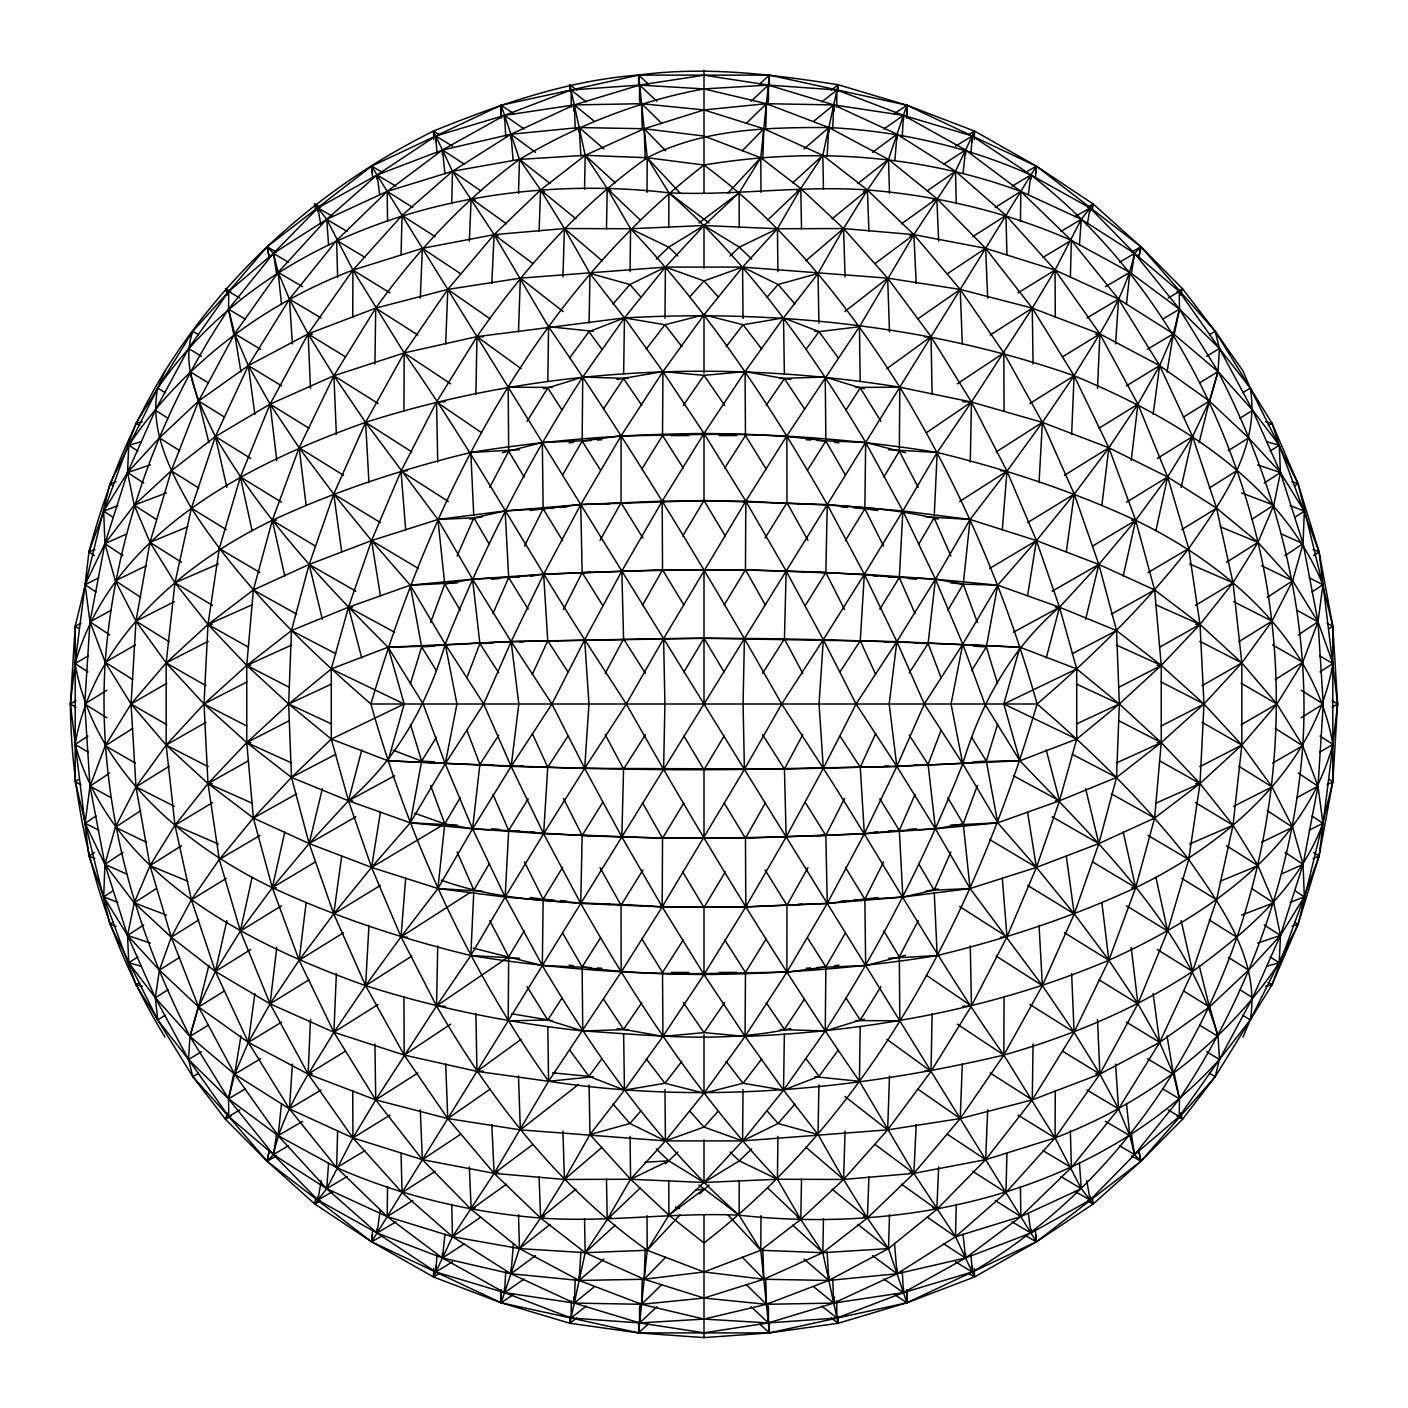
<?xml version="1.0" encoding="UTF-8"?>
<svg xmlns="http://www.w3.org/2000/svg" width="1408" height="1408" viewBox="0 0 1408 1408"><rect width="100%" height="100%" fill="white"/><g stroke="black" fill="none" stroke-linecap="round" stroke-linejoin="round"><path stroke-width="1.5" d="M600.019 540.443L621.051 502.691L621.122 435.811L662.922 371.606L704 314.811L742.579 267.098L777.427 228.747L800.782 188.549L822.818 155.32L838.094 84.744C772.165 74.307 705.232 65.965 638.616 75.082C567.178 80.379 499.4 104.403 433.488 131.05C323.946 185.416 230.314 267.274 165.035 370.902C130.786 427.134 105.776 488.365 88.915 551.936C83.195 602.677 75.944 653.242 70.4 704C71.491 820.987 103.805 937.27 165.035 1037.098M831.248 90.042L838.094 84.744L906.875 105.213L974.512 131.05L1036.394 166.162L1093.189 204.019L1140.902 246.752L1182.474 288.658L1215.174 331.285L1271.97 423.174L1298.07 483.701L1319.085 551.936L1332.813 626.278L1337.6 704L1332.813 781.722L1319.085 856.064L1298.07 924.299L1271.97 984.826L1215.174 1076.715L1182.474 1119.342L1140.902 1161.248L1093.189 1203.981L1036.394 1241.838L974.512 1276.95L906.875 1302.787L838.094 1323.256L769.384 1332.918L704 1337.6L638.616 1332.918L569.906 1323.256L585.182 1252.68L607.218 1219.451L630.573 1179.253L665.421 1140.902L704 1093.189L745.078 1036.394L786.878 972.189L786.949 905.309L807.981 867.557M165.035 370.902L157.731 388.08L109.93 483.701L75.187 626.278L75.187 781.722L109.93 924.299L157.731 1019.92L188.549 1059.52L228.747 1116.544L267.098 1161.248L314.811 1203.981L371.606 1241.838L433.488 1276.95L501.125 1302.787L569.906 1323.256L576.752 1317.958M569.888 91.203L569.906 84.744L576.752 90.042M831.248 1317.958L838.094 1323.256L838.112 1316.797M352.722 317.434L352.933 270.072L326.709 219.296L314.811 204.019L315.674 210.531M403.938 411.118L404.166 352.933L352.933 270.072L402.037 215.406L452.478 171.266L510.946 134.235L574.27 104.914L639.654 85.078L704 75.187L769.384 75.082L906.875 105.213L1036.394 166.162L1140.902 246.752L1215.174 331.285L1242.965 370.902L1250.269 388.08L1298.07 483.701L1332.813 626.278L1332.813 781.722L1298.07 924.299L1250.269 1019.92L1242.965 1037.098M435.794 142.419L435.811 135.978L504.557 115.368L571.032 89.989L638.616 75.082L704 75.187L768.346 85.078L836.968 89.989L903.443 115.368L972.189 135.978L1030.955 174.979L1090.109 207.979L1134.566 253.37L1179.253 291.456L1219.451 348.48L1250.269 388.08C1260.442 448.096 1221.106 501.987 1188.704 548.557C1144.141 605.827 1092.027 656.726 1037.098 704C977.293 907.949 875.178 1110.701 704 1242.965L668.906 1215.174L630.573 1179.253L589.952 1134.566L589.09 1084.97M1209.56 334.717L1215.174 331.285L1219.451 348.48L1252.68 410.274L1280.453 472.56L1303.086 543.646L1318.011 621.826L1323.256 704L1318.011 786.174L1303.086 864.354L1280.453 935.44L1252.68 997.726L1219.451 1059.52L1215.174 1076.715L1140.902 1161.248L1036.394 1241.838L906.875 1302.787L769.384 1332.918L638.616 1332.918L638.669 1321.936M439.067 1273.589L433.488 1276.95L452.478 1236.734L494.102 1173.357L548.557 1081.291L621.122 972.189L662.2 906.875L662.534 838.2L642.523 802.701M668.782 227.603L668.906 192.826L647.205 157.731L638.616 75.082L648.173 83.864M739.218 1180.397L739.094 1215.174L760.795 1250.269L769.384 1332.918L759.827 1324.136M765.477 605.299L745.466 569.8L745.8 501.125L786.878 435.811L859.443 326.709L913.898 234.643L955.522 171.266L974.512 131.05L968.933 134.411M769.331 86.064L769.384 75.082L759.827 83.864M80.89 623.251L75.187 626.278L70.4 704L88.915 856.064L136.03 984.826L192.826 1076.715L225.526 1119.342L267.098 1161.248L371.606 1241.838L501.125 1302.787L571.032 1318.011L639.654 1322.922L704 1332.813L768.346 1322.922L836.968 1318.011L903.443 1292.632L972.189 1272.022L972.206 1265.581M1004.062 996.882L1003.834 1055.067L1055.067 1137.928L1081.291 1188.704L1093.189 1203.981L1092.326 1197.469M1055.278 1090.566L1055.067 1137.928L1005.963 1192.594L955.522 1236.734L897.054 1273.765L833.73 1303.086L768.346 1322.922L704 1319.085L639.654 1322.922L574.27 1303.086L510.946 1273.765L452.478 1236.734L402.037 1192.594L352.933 1137.928L308.106 1074.075L270.072 1003.834L240.381 931.04L219.296 859.443L207.979 783.534L204.019 704L207.979 624.466L219.296 548.557L240.381 476.96L270.072 404.166L308.106 333.925L352.933 270.072L422.382 248.336L494.102 234.643L564.432 228.536L630.573 228.747L704 225.526L777.427 228.747L843.568 228.536L913.898 234.643L985.618 248.336L1055.067 270.072L1118.568 299.13L1173.357 333.749L1218.043 371.571L1252.68 410.274L1279.256 445.245L1319.085 551.936L1337.6 704L1332.918 744.41L1319.085 856.064L1271.97 984.826L1265.598 986.286M647.011 192.368L647.205 157.731C703.366 128.832 767.043 127.283 828.819 127.547C898.533 130.944 967.155 146.573 1030.955 174.979C1147.802 265.742 1223.746 399.714 1257.995 542.344C1321.883 811.747 1216.917 1128.283 972.189 1272.022L955.469 1261.779M641.784 469.146L662.534 435.582L662.922 371.606L624.466 317.891L589.952 273.434L564.432 228.536L540.602 189.957L519.482 159.403L501.125 105.213L571.032 89.989L639.654 85.078L704 88.915L768.346 85.078L833.73 104.914L897.054 134.235L955.522 171.266L1005.963 215.406L1055.067 270.072L1099.894 333.925L1137.928 404.166L1167.619 476.96L1188.704 548.557L1200.021 624.466L1203.981 704L1200.021 783.534L1188.704 859.443L1167.619 931.04L1137.928 1003.834L1099.894 1074.075L1055.067 1137.928L985.618 1159.664L913.898 1173.357L843.568 1179.464L777.427 1179.253L704 1182.474L630.573 1179.253L564.432 1179.464L494.102 1173.357L422.382 1159.664L352.933 1137.928L289.432 1108.87L234.643 1074.251L189.957 1036.429L155.32 997.726L128.744 962.755L127.547 935.44L134.235 902.862L150.005 865.656L174.979 825.246L207.979 783.534L246.752 742.579L288.658 704L331.285 668.906L388.08 647.205L511.139 641.59L704 638.264L896.861 641.59L1019.92 647.205L1076.715 668.906L1119.342 704L1161.248 742.579L1200.021 783.534L1233.021 825.246L1257.995 865.656L1273.765 902.862L1280.453 935.44L1279.256 962.755C1225.136 1043.152 1145.373 1103.538 1055.067 1137.928L1017.949 1115.101M894.238 1294.286L906.875 1302.787L888.518 1248.597L867.398 1218.043L843.568 1179.464L818.048 1134.566L783.534 1090.109L745.078 1036.394L745.466 972.418L766.216 938.854M513.762 113.714L501.125 105.213L371.606 166.162L267.098 246.752L228.747 291.456L188.549 348.48L155.32 410.274L127.547 472.56L104.914 543.646L89.989 621.826L84.744 704L89.989 786.174L104.914 864.354L127.547 935.44L155.32 997.726L188.549 1059.52L192.826 1076.715L228.747 1116.544L273.434 1154.63L317.891 1200.021L377.045 1233.021L442.446 1257.995L510.946 1273.765L579.181 1280.453L644.195 1279.256L704 1271.97L760.795 1250.269L760.989 1215.632M918.21 487.344L899.325 451.158L899.8 387.2C846.877 303.512 784.115 224.277 704 165.035L647.205 157.731L585.182 155.32L519.482 159.403L452.478 171.266L387.2 191.4L326.709 219.296L273.434 253.37L228.747 291.456L192.826 331.285L136.03 423.174L88.915 551.936L94.389 555.526M501.019 115.878L501.125 105.213L501.406 118.254M664.981 318.331L665.421 267.098L704 225.526L739.094 192.826L760.795 157.731L769.384 75.082M452.531 146.221L435.811 135.978L377.045 174.979L326.709 219.296L278.133 272.325L234.643 333.749L198.581 401.016L171.266 470.818L150.005 542.344L135.978 621.122L131.05 704L135.978 786.878L150.005 865.656L171.266 937.182L198.581 1006.984L234.643 1074.251L278.133 1135.675L326.709 1188.704L377.045 1233.021L435.811 1272.022L504.557 1292.632L571.032 1318.011L638.616 1332.918L647.205 1250.269L668.906 1215.174L704 1182.474L742.579 1140.902L743.019 1089.669M906.981 1292.122L906.875 1302.787L906.594 1289.746M718.467 297.158L704 280.931L665.421 267.098L520.344 278.133L447.779 289.432L375.725 308.106L308.106 333.925L248.336 365.605L198.581 401.016L159.403 437.906L127.547 472.56L103.699 511.139L104.914 543.646L115.368 580.747L135.978 621.122L166.162 662.922L204.019 704L246.752 742.579L291.456 777.427L348.48 800.782L410.274 822.818L472.56 828.819L543.646 833.73L662.534 838.2L745.466 838.2L864.354 833.73L935.44 828.819L997.726 822.818L1059.52 800.782L1116.544 777.427L1161.248 742.579L1203.981 704L1241.838 662.922L1272.022 621.122L1292.632 580.747L1303.086 543.646L1304.301 511.139L1280.453 472.56L1248.597 437.906L1209.419 401.016L1159.664 365.605L1099.894 333.925L1032.275 308.106L960.221 289.432L887.656 278.133L742.579 267.098L665.421 267.098L624.466 317.891L582.754 377.045L582.138 441.091L562.637 474.936M689.533 1110.842L704 1127.069L742.579 1140.902L887.656 1129.867L960.221 1118.568L1032.275 1099.894L1099.894 1074.075L1159.664 1042.395L1209.419 1006.984L1248.597 970.094L1280.453 935.44L1304.301 896.861L1303.086 864.354L1292.632 827.253L1272.022 786.878L1241.838 745.078L1203.981 704L1161.248 665.421L1116.544 630.573L1059.52 607.218L997.726 585.182L935.44 579.181L864.354 574.27L745.466 569.8L662.534 569.8L543.646 574.27L472.56 579.181L410.274 585.182L348.48 607.218L291.456 630.573L246.752 665.421L204.019 704L166.162 745.078L135.978 786.878L115.368 827.253L104.914 864.354L103.699 896.861L127.547 935.44L159.403 970.094L198.581 1006.984L248.336 1042.395L308.106 1074.075L375.725 1099.894L447.779 1118.568L520.344 1129.867L665.421 1140.902L742.579 1140.902L783.534 1090.109L825.246 1030.955L825.862 966.909L845.363 933.064M227.322 294.994L225.526 288.658L228.747 291.456L228.536 309.162L233.851 334.893M387.552 1186.539L387.2 1216.6L442.446 1257.995L504.557 1292.632L574.27 1303.086L641.59 1304.301L704 1298.07L766.41 1304.301L833.73 1303.086L903.443 1292.632L965.554 1257.995L1020.8 1216.6L1071.365 1167.619L1118.568 1108.87L1159.664 1042.395L1192.594 971.45L1216.6 899.8L1233.021 825.246L1241.838 745.078L1241.838 662.922L1233.021 582.754L1216.6 508.2L1192.594 436.55L1159.664 365.605L1118.568 299.13L1071.365 240.381L1020.8 191.4L965.554 150.005L903.443 115.368L833.73 104.914L766.41 103.699L704 109.93L641.59 103.699L574.27 104.914L504.557 115.368L442.446 150.005L387.2 191.4L336.635 240.381L289.432 299.13L248.336 365.605L215.406 436.55L191.4 508.2L174.979 582.754L166.162 662.922L166.162 745.078L174.979 825.246L191.4 899.8L215.406 971.45L248.336 1042.395L289.432 1108.87L336.635 1167.619L387.2 1216.6L452.478 1236.734L519.482 1248.597L585.182 1252.68L647.205 1250.269L704 1271.97L763.805 1279.256L828.819 1280.453L897.054 1273.765L965.554 1257.995L1030.955 1233.021L1090.109 1200.021L1134.566 1154.63L1179.253 1116.544L1219.451 1059.52L1250.269 1019.92C1260.442 959.904 1221.106 906.013 1188.704 859.443C1144.141 802.173 1092.027 751.274 1037.098 704C1005.946 592.803 959.798 485.883 899.8 387.2C722.216 358.565 537.381 367.382 365.605 422.382C246.893 464.464 112.13 532.699 75.082 663.59C93.034 767.466 181.509 843.99 272.325 887.656C335.931 917.189 402.741 938.978 470.818 955.522C547.923 968.106 625.926 973.878 704 974.512C782.074 973.878 860.077 968.106 937.182 955.522C1005.259 938.978 1072.069 917.189 1135.675 887.656C1226.491 843.99 1314.966 767.466 1332.918 663.59L1318.011 621.826L1292.632 580.747L1257.995 542.344L1216.6 508.2L1167.619 476.96L1108.87 447.779L1042.395 422.382L971.45 402.037L899.8 387.2L855.941 387.411M1209.261 1005.066L1218.043 1036.429L1219.451 1059.52C1100.123 1191.414 910.73 1234.429 739.094 1215.174C659.014 1144.704 596.411 1056.915 542.344 965.554L543.136 899.202L524.427 861.872M630.08 271.638L630.573 228.747L607.218 188.549L585.182 155.32L569.906 84.744M639.461 100.144L639.654 85.078L656.92 101.288M751.08 1306.712L768.346 1322.922L768.539 1307.856M777.92 1136.362L777.427 1179.253L800.782 1219.451L822.818 1252.68L838.094 1323.256M593.278 1076.733L548.557 1081.291L476.96 1071.365L404.166 1055.067L333.925 1032.275L270.072 1003.834L215.406 971.45L171.266 937.182L134.235 902.862L104.914 864.354L85.078 823.31L89.989 786.174L105.213 745.8L131.05 704L166.162 662.922L207.979 624.466L253.37 589.952L309.162 564.432L371.571 540.602L437.906 519.482L505.138 510.946L580.747 504.557L704 500.526L827.253 504.557L902.862 510.946L970.094 519.482L1036.429 540.602L1098.838 564.432L1154.63 589.952L1200.021 624.466L1241.838 662.922L1276.95 704L1302.787 745.8L1318.011 786.174L1322.922 823.31C1299.373 887.269 1246.098 932.448 1192.594 971.45C1134.725 1009.606 1070.309 1036.077 1003.834 1055.067C855.29 1090.109 700.11 1104.47 548.557 1081.291C467.79 967.173 408.725 838.429 370.902 704C303.899 645.938 239.659 583.106 191.4 508.2C170.773 472.12 149.107 430.989 157.731 388.08C269.509 226.741 481.782 170.984 668.906 192.826C748.986 263.296 811.589 351.085 865.656 442.446L864.864 508.798L883.573 546.128M1020.448 221.461L1020.8 191.4C919.917 154.176 809.67 147.347 704 165.035C532.822 297.299 430.707 500.051 370.902 704L1037.098 704M1180.678 1113.006L1182.474 1119.342L1179.253 1116.544L1179.464 1098.838L1174.149 1073.107M374.933 364.021L375.725 308.106C416.205 251.874 463.549 200.57 519.482 159.403C576.47 125.506 638.651 100.795 704 88.915L766.41 103.699L828.819 127.547L888.518 159.403L936.83 198.581L985.618 248.336L1032.275 308.106L1074.075 375.725L1108.87 447.779L1135.675 520.344L1154.63 589.952L1161.248 665.421L1161.248 742.579L1154.63 818.048L1135.675 887.656L1108.87 960.221L1074.075 1032.275L1032.275 1099.894L985.618 1159.664L936.83 1209.419L888.518 1248.597L828.819 1280.453L766.41 1304.301L704 1319.085L641.59 1304.301L579.181 1280.453L519.482 1248.597L471.17 1209.419L422.382 1159.664L375.725 1099.894L333.925 1032.275L299.13 960.221L272.325 887.656L253.37 818.048L246.752 742.579L246.752 665.421L253.37 589.952L272.325 520.344L299.13 447.779L333.925 375.725L375.725 308.106L417.877 335.051M547.818 381.392L548.557 326.709L494.102 234.643L452.478 171.266L433.488 131.05L439.067 134.411M623.638 374.317L624.466 317.891C775.843 309.549 930.53 325.512 1074.075 375.725C1174.395 417.261 1279.626 479.934 1322.922 584.69L1318.011 621.826L1302.787 662.2L1276.95 704L1241.838 745.078L1200.021 783.534L1154.63 818.048L1098.838 843.568L1036.429 867.398L970.094 888.518L902.862 897.054L827.253 903.443L745.8 906.875L662.2 906.875L580.747 903.443L505.138 897.054L437.906 888.518L371.571 867.398L309.162 843.568L253.37 818.048L207.979 783.534L166.162 745.078L131.05 704L105.213 662.2L89.989 621.826L85.078 584.69L104.914 543.646L134.235 505.138L171.266 470.818L215.406 436.55L270.072 404.166L333.925 375.725L404.166 352.933L476.96 336.635L624.466 317.891L664.928 324.738L704 314.811L743.072 324.738L783.534 317.891L819.051 331.654L859.443 326.709L860.182 381.392M552.534 1072.843L588.949 1076.346L624.466 1090.109L664.928 1083.262L704 1093.189L743.072 1083.262L783.534 1090.109L784.362 1033.683M860.182 1026.608L859.443 1081.291L913.898 1173.357L955.522 1236.734L974.512 1276.95L968.933 1273.589M1033.067 1043.979L1032.275 1099.894L990.123 1072.949M656.92 1306.712L639.654 1322.922L639.954 1303.298M768.046 104.702L768.346 85.078L751.08 101.288M589.09 323.03L589.952 273.434L629.922 284.522L641.133 297.387M818.91 1084.97L818.048 1134.566L778.078 1123.478L766.867 1110.613M437.73 945.859L436.55 1005.963L375.725 1099.894L352.933 1137.928L326.709 1188.704L314.811 1203.981L315.674 1197.469M475.904 394.082L476.96 336.635C524.075 268.752 579.498 205.744 647.205 157.731L680.082 193.16M584.549 189.235L585.182 155.32L644.195 128.744L704 109.93L763.805 128.744L822.818 155.32L867.398 189.957L913.898 234.643L960.221 289.432L1003.834 352.933L1042.395 422.382L1074.251 494.102L1098.838 564.432L1116.544 630.573L1119.342 704L1116.544 777.427L1098.838 843.568L1074.251 913.898L1042.395 985.618L1003.834 1055.067L960.221 1118.568L913.898 1173.357L867.398 1218.043L822.818 1252.68L763.805 1279.256L704 1298.07L644.195 1279.256L585.182 1252.68L540.602 1218.043L494.102 1173.357L447.779 1118.568L404.166 1055.067L365.605 985.618L333.749 913.898L309.162 843.568L291.456 777.427L288.658 704L291.456 630.573L309.162 564.432L333.749 494.102L365.605 422.382L404.166 352.933L447.779 289.432L494.102 234.643L540.602 189.957L585.182 155.32L615.243 182.864M606.478 228.765L607.218 188.549L611.002 190.766M727.918 1214.84L760.795 1250.269L800.782 1219.451L801.522 1179.235M823.451 1218.765L822.818 1252.68L760.795 1250.269M796.998 1217.234L800.782 1219.451L843.568 1179.464L887.656 1129.867L931.04 1071.365L932.096 1013.918M970.27 462.141L971.45 402.037L1032.275 308.106L1055.067 270.072L1081.291 219.296L1093.189 204.019L1092.326 210.531M571.402 1300.922L571.032 1318.011L586.309 1306.043M730.083 1152.026L739.288 1160.843L777.427 1179.253C699.371 1097.026 636.627 1001.722 580.747 903.443L582.138 835.454L563.464 798.406M814.722 1076.733L859.443 1081.291C789.694 980.197 725.349 875.512 663.59 769.384L664.928 704L663.59 638.616L745.8 501.125C809.917 505.419 875.512 503.818 938.203 519.077M593.278 331.267L548.557 326.709C618.306 427.803 682.651 532.488 744.41 638.616L743.072 704L744.41 769.384L662.2 906.875C588.368 901.331 511.826 905.696 441.162 880.141M677.917 255.974L668.712 247.157L630.573 228.747C708.629 310.974 771.373 406.278 827.253 504.557L825.862 572.546L844.536 609.594M836.598 107.078L836.968 89.989L821.691 101.957M442.341 154.352L442.446 150.005L510.946 134.235L579.181 127.547L644.195 128.744L704 136.03L760.795 157.731L800.782 188.549L843.568 228.536L887.656 278.133L931.04 336.635L971.45 402.037L1006.984 471.17L1036.429 540.602L1059.52 607.218L1076.715 668.906L1076.715 739.094L1059.52 800.782L1036.429 867.398L1006.984 936.83L971.45 1005.963L931.04 1071.365L924.51 1071.083M451.774 203.632L452.478 171.266L480.744 190.872M501.406 1289.746L501.125 1302.787L513.762 1294.286M906.594 118.254L906.875 105.213L894.238 113.714M1079.426 1163.043L1081.291 1188.704L1020.8 1216.6L955.522 1236.734L956.226 1204.368M943.448 1243.686L965.554 1257.995L965.659 1253.648M395.894 1221.862L377.045 1233.021L377.15 1228.656M401.069 254.637L402.037 215.406L435.301 236.702M1006.931 1153.363L1005.963 1192.594L972.699 1171.298M1030.85 179.344L1030.955 174.979L1012.106 186.138M790.926 1028.562C722.533 1043.61 651.957 1035.179 582.754 1030.955C509.08 1022.877 436.216 1008.251 365.605 985.618C246.893 943.536 112.13 875.301 75.082 744.41C93.034 640.534 181.509 564.01 272.325 520.344C335.931 490.811 402.741 469.022 470.818 452.478C547.923 439.894 625.926 434.122 704 433.488C782.074 434.122 860.077 439.894 937.182 452.478C1005.259 469.022 1072.069 490.811 1135.675 520.344C1226.491 564.01 1314.966 640.534 1332.918 744.41C1303.949 851.048 1204.157 917.224 1108.87 960.221C993.942 1009.008 869.422 1031.325 745.078 1036.394L704 974.512L662.2 906.875L621.826 836.968L623.568 769.067L605.229 734.624M642.224 1278.534L641.59 1304.301L661.866 1284.483M765.776 129.466L766.41 103.699L746.134 123.517M802.771 673.376L784.432 638.933L786.174 571.032L745.8 501.125L704 433.488L662.922 371.606L617.074 379.438M337.621 1130.694L336.635 1167.619C401.227 1196.061 470.342 1212.376 540.602 1218.043C606.883 1222.813 672.778 1212.147 739.094 1215.174L698.966 1185.043M1070.379 277.306L1071.365 240.381C1006.773 211.939 937.658 195.624 867.398 189.957C801.117 185.187 735.222 195.853 668.906 192.826L709.034 222.957M433.488 1276.95L433.752 1268.274M518.496 193.301L519.482 159.403L550.106 183.586M579.058 131.842L579.181 127.547L603.944 148.931M804.056 1259.069L828.819 1280.453L828.942 1276.158M792.757 1225.136L822.818 1252.68L888.518 1248.597L889.504 1214.699M974.248 139.726L974.512 131.05M504.434 119.627L504.557 115.368L524.234 129.061M562.936 276.883L564.432 228.536L602.096 260.726M574.077 111.338L574.27 104.914L594.229 121.211M813.771 1286.789L833.73 1303.086L833.923 1296.662M845.064 1131.117L843.568 1179.464L805.904 1147.274M883.766 1278.939L903.443 1292.632L903.566 1288.373M645.181 1248.632L644.195 1279.256L665.667 1257.238M762.819 159.368L763.805 128.744L742.333 150.762M518.496 331.971L520.344 278.133L563.218 311.59M889.504 1076.029L887.656 1129.867L844.782 1096.41M445.702 343.922L447.779 289.432L490.09 318.824M510.787 138.582L510.946 134.235L535.498 152.346M539.07 231.352L540.602 189.957L544.562 191.822M863.438 1216.178L867.398 1218.043L868.93 1176.648M872.502 1255.654L897.054 1273.765L897.213 1269.418M962.298 1064.078L960.221 1118.568L917.91 1089.176M336.354 973.509L333.925 1032.275C310.605 1071.118 283.096 1109.574 273.434 1154.63L267.098 1161.248L268.682 1152.694M1071.646 434.491L1074.075 375.725C1097.395 336.882 1124.904 298.426 1134.566 253.37L1140.902 246.752L1139.318 255.306M420.288 298.162L422.382 248.336L460.469 273.645M594.229 1286.789L574.27 1303.086L575.274 1279.115M832.726 128.885L833.73 104.914L813.771 121.211M987.712 1109.838L985.618 1159.664L947.531 1134.355M312.347 1073.794L308.106 1074.075L310.499 1019.41M469.322 241.032L471.17 198.581L475.235 200.147M932.765 1207.853L936.83 1209.419L938.678 1166.968M1097.501 388.59L1099.894 333.925L1095.653 334.206M491.797 283.501L494.102 234.643L498.326 235.787M473.774 892.355L470.818 955.522L436.55 1005.963C490.565 1099.542 558.536 1187.173 647.205 1250.269L680.082 1214.84M934.226 515.645L937.182 452.478L971.45 402.037L926.376 432.731M909.674 1172.213L913.898 1173.357L916.203 1124.499M371.941 1235.309L371.606 1241.838L382.888 1235.414M519.464 958.32L470.818 955.522L505.138 897.054L508.675 830.421L492.958 794.429M888.536 449.68L937.182 452.478L902.862 510.946L899.325 577.579L915.042 613.571M1036.059 172.691L1036.394 166.162L1025.112 172.586M524.234 1278.939L504.557 1292.632L505.736 1271.09M902.264 136.91L903.443 115.368L883.766 129.061M368.966 925.32L365.605 985.618L333.925 1032.275L378.118 1004.467M1039.034 482.68L1042.395 422.382L1074.075 375.725L1029.882 403.533M412.79 1200.478L387.2 1216.6L326.709 1188.704L273.434 1154.63L228.536 1098.838L188.549 1059.52L189.957 1036.429L198.739 1005.066M590.832 967.507L542.344 965.554L505.138 897.054L543.646 833.73L547.73 767.219L532.365 733.638M603.944 1259.069L579.181 1280.453L580.87 1252.099M827.13 155.901L828.819 127.547L804.056 148.931M875.635 674.362L860.27 640.781L864.354 574.27L902.862 510.946L865.656 442.446L817.168 440.493M995.21 207.522L1020.8 191.4L1081.291 219.296L1134.566 253.37L1179.464 309.162L1219.451 348.48L1218.043 371.571L1209.261 402.934M580.747 903.443L543.646 833.73L584.69 768.346L588.949 704L584.69 639.654C523.706 544.509 469.234 445.421 404.166 352.933L450.718 383.838M827.253 504.557L864.354 574.27L823.31 639.654L819.051 704L823.31 768.346C884.294 863.491 938.766 962.579 1003.834 1055.067L957.282 1024.162M292.406 1064.131L289.432 1108.87L321.024 1090.038M1115.594 343.869L1118.568 299.13L1086.976 317.962M452.531 1261.779L435.811 1272.022L436.99 1254.933M971.01 153.067L972.189 135.978L955.469 146.221M328.574 1163.043L326.709 1188.704L347.125 1176.525M1079.426 244.957L1081.291 219.296L1060.875 231.475M411.91 956.014L365.605 985.618L401.016 936.83L405.698 878.17M1002.302 529.83L1006.984 471.17L1042.395 422.382L996.09 451.986M535.498 1255.654L510.946 1273.765L513.48 1243.422M894.872 160.248L897.054 134.235L872.502 152.346M372.61 1230.909L371.606 1241.838L1036.394 166.162L1035.39 177.091M333.08 1191.362L317.891 1200.021L318.314 1195.674M1089.686 212.326L1090.109 207.979L1074.92 216.638M281.547 1103.467L278.133 1135.675L336.635 1167.619L364.795 1150.758M444.523 826.003L437.906 888.518L401.016 936.83L436.55 1005.963L508.675 956.842L524.234 930.811M464.552 1243.686L442.446 1257.995L444.963 1234.341M963.037 173.659L965.554 150.005L943.448 164.314M963.477 581.997L970.094 519.482L1006.984 471.17L1000.472 470.712M1126.453 304.533L1129.867 272.325L1071.365 240.381L1043.205 257.242M482.539 891.299L437.906 888.518L472.56 828.819L479.882 764.438L498.766 735.134M925.461 516.701L970.094 519.482L935.44 579.181L928.118 643.562L909.234 672.866M276.795 947.408L270.072 1003.834L248.336 1042.395L234.643 1074.251L228.536 1098.838L228.747 1116.544L225.526 1119.342L227.322 1113.006M1131.205 460.592L1137.928 404.166L1159.664 365.605L1173.357 333.749L1179.464 309.162L1179.253 291.456L1182.474 288.658L1180.678 294.994M306.152 902.528L299.13 960.221L270.072 1003.834L308.986 979.792M1101.848 505.472L1108.87 447.779L1137.928 404.166L1099.014 428.208M505.138 897.054L472.56 828.819L511.139 766.41L518.813 704L511.139 641.59L472.56 579.181L437.906 519.482L365.605 422.382L333.925 375.725L308.106 333.925L289.432 299.13L278.133 272.325L273.434 253.37L267.098 246.752L268.682 255.306M902.862 510.946L935.44 579.181L896.861 641.59L889.187 704L896.861 766.41L935.44 828.819L970.094 888.518L1042.395 985.618L1074.075 1032.275L1099.894 1074.075L1118.568 1108.87L1129.867 1135.675L1134.566 1154.63L1140.902 1161.248L1139.318 1152.694M254.883 993.52L248.336 1042.395L281.6 1022.12M1153.117 414.48L1159.664 365.605L1126.4 385.88M377.045 1233.021L380.213 1209.613M1028.368 194.128L1030.955 174.979M341.704 856.064L333.749 913.898L299.13 960.221L343.534 932.73M1066.296 551.936L1074.251 494.102L1108.87 447.779L1064.466 475.27M165.194 1015.291L157.731 1019.92L155.32 997.726L159.403 970.094L171.266 937.182L191.4 899.8L219.296 859.443L253.37 818.048L291.456 777.427L331.285 739.094L404.202 704L388.08 647.205C323.629 583.158 261.096 515.61 215.406 436.55C199.848 404.554 180.242 367.523 192.826 331.285L198.44 334.717M276.795 1132.947L273.434 1154.63L288.464 1145.76M1131.205 275.053L1134.566 253.37L1119.536 262.24M380.389 812.381L371.571 867.398L333.749 913.898L380.318 885.438M1027.611 595.619L1036.429 540.602L1074.251 494.102L1027.682 522.562M240.979 1035.795L234.643 1074.251L260.656 1058.64M1167.021 372.205L1173.357 333.749L1147.344 349.36M317.891 1200.021L321.235 1180.626M1087.134 225.21L1090.109 207.979M436.462 737.158L421.661 761.112L410.274 822.818L371.571 867.398L401.016 936.83L407.528 937.288M457.53 825.158L410.274 822.818L445.245 763.805L456.949 704L445.245 644.195L410.274 585.182L371.571 540.602L333.749 494.102L299.13 447.779L270.072 404.166L248.336 365.605L234.643 333.749L228.536 309.162L273.434 253.37L317.891 207.979L377.045 174.979L442.446 150.005L464.552 164.314M989.525 568.515L1036.429 540.602L997.726 585.182L962.755 644.195L951.051 704L962.755 763.805L997.726 822.818L1036.429 867.398L1074.251 913.898L1108.87 960.221L1137.928 1003.834L1159.664 1042.395L1173.357 1074.251L1179.464 1098.838L1134.566 1154.63L1119.536 1145.76M233.851 1073.107L228.536 1098.838L278.133 1135.675L302.632 1121.296M1174.149 334.893L1179.464 309.162L1129.867 272.325L1105.368 286.704M252.085 877.43L240.381 931.04L215.406 971.45L198.581 1006.984L189.957 1036.429L228.536 1098.838L245.115 1088.965M1155.915 530.57L1167.619 476.96L1192.594 436.55L1209.419 401.016L1218.043 371.571L1179.464 309.162L1162.885 319.035M269.456 1150.688L267.098 1161.248L276.408 1155.898M1138.544 257.312L1140.902 246.752L1131.592 252.102M281.53 905.784L240.381 931.04L272.325 887.656L284.821 831.917M1123.179 576.083L1135.675 520.344L1167.619 476.96L1126.47 502.216M226.882 920.55L215.406 971.45L250.712 949.52M1181.118 487.45L1192.594 436.55L1157.288 458.48M322.362 788.638L309.162 843.568L272.325 887.656L276.478 887.902M1085.638 619.362L1098.838 564.432L1135.675 520.344L1131.522 520.098M208.877 965.342L198.581 1006.984L224.576 990.862M1199.123 442.658L1209.419 401.016L1183.424 417.138M355.907 816.781L309.162 843.568L348.48 800.782L361.786 749.901M1046.214 658.099L1059.52 607.218L1098.838 564.432L1052.093 591.219M440.986 826.091L371.571 867.398L348.48 800.782L331.285 739.094L331.285 668.906L348.48 607.218L371.571 540.602L401.016 471.17L436.55 402.037L476.96 336.635L483.49 336.917M410.432 683.602L421.661 646.888L410.274 585.182L457.53 582.842M997.568 724.398L986.339 761.112L997.726 822.818L950.47 825.158M430.602 622.6L444.752 584.144L472.56 579.181L519.464 576.84M888.536 831.16L935.44 828.819L963.248 823.856L977.398 785.4M627.915 378.47L582.754 377.045C528.053 461.19 482.328 550.95 445.245 644.195C427.522 703.912 396.422 760.126 348.48 800.782L352.669 800.906M780.085 1029.53L825.246 1030.955C879.947 946.81 925.672 857.05 962.755 763.805C980.478 704.088 1011.578 647.874 1059.52 607.218L1055.331 607.094M245.115 319.035L228.536 309.162C158.382 413.846 114.47 536.342 105.213 662.2C97.152 792.194 130.31 921.413 189.957 1036.429L208.226 1025.2M1162.885 1088.965L1179.464 1098.838C1249.618 994.154 1293.53 871.658 1302.787 745.8C1310.848 615.806 1277.69 486.587 1218.043 371.571L1199.774 382.8M466.893 677.811L479.882 643.562L472.56 579.181M941.107 730.189L928.118 764.438L935.44 828.819M492.958 613.571L508.675 577.579L505.138 510.946L553.96 507.936M915.042 794.429L899.325 830.421L902.862 897.054L854.04 900.064M457.107 556.019L473.88 517.827L505.138 510.946M845.363 474.936L825.862 441.091C758.12 430.778 689.392 435.266 621.122 435.811L580.747 504.557L543.646 574.27L511.139 641.59L483.701 704L445.245 763.805L472.56 828.819L519.464 831.16M562.637 933.064L582.138 966.909C649.88 977.222 718.608 972.734 786.878 972.189L827.253 903.443L864.354 833.73L896.861 766.41L924.299 704L962.755 644.195L935.44 579.181L888.536 576.84M950.893 851.981L934.12 890.173L902.862 897.054M532.365 674.362L547.73 640.781L543.646 574.27C662.094 568.885 781.123 567.072 899.325 577.579L879.806 609.189M528.194 798.811L508.675 830.421C626.877 840.928 745.906 839.115 864.354 833.73L860.27 767.219L875.635 733.638M524.427 546.128L543.136 508.798L542.344 442.446L590.832 440.493M883.573 861.872L864.864 899.202L865.656 965.554L817.168 967.507M563.464 609.594L582.138 572.546L580.747 504.557L662.2 501.125L745.8 501.125M844.536 798.406L825.862 835.454L827.253 903.443L745.8 906.875L662.2 906.875M906.981 115.878L906.875 105.213L888.518 159.403L867.398 189.957L843.568 228.536L818.048 273.434L783.534 317.891L745.078 371.606L704 433.488L662.2 501.125L621.826 571.032L584.69 639.654L551.936 704L511.139 766.41L543.646 833.73M501.019 1292.122L501.125 1302.787L519.482 1248.597L540.602 1218.043L564.432 1179.464L589.952 1134.566L624.466 1090.109L662.922 1036.394L704 974.512L745.8 906.875L786.174 836.968L823.31 768.346L856.064 704L896.861 641.59L864.354 574.27M489.79 487.344L508.675 451.158L508.2 387.2L552.059 387.411M855.941 1020.589L899.8 1020.8L899.325 956.842L918.21 920.656M605.229 673.376L623.568 638.933L621.826 571.032M786.174 836.968L784.432 769.067L802.771 734.624M642.523 605.299L662.534 569.8L662.2 501.125M745.8 906.875L745.466 838.2L765.477 802.701M1199.774 1025.2L1218.043 1036.429C1186.152 925.83 1097.237 841.685 1019.92 760.795L1003.798 704L1019.92 647.205C901.349 641.872 782.461 636.944 663.59 638.616L626.278 704L584.69 768.346L511.139 766.41L388.08 760.795L331.285 739.094L288.658 704L246.752 665.421L207.979 624.466L174.979 582.754L150.005 542.344L134.235 505.138L127.547 472.56L128.744 445.245C182.864 364.848 262.627 304.462 352.933 270.072L390.051 292.899M331.285 668.906L404.202 704L388.08 760.795C506.651 766.093 625.539 771.144 744.41 769.384L781.722 704L823.31 639.654L786.174 571.032M489.104 864.037L473.88 890.173L457.107 851.981M918.896 543.963L934.12 517.827L950.893 556.019M460.117 797.861L444.752 823.856L414.427 813.173M947.883 610.139L963.248 584.144L997.726 585.182L986.339 646.888L971.538 670.842M683.901 672.074L704 638.264L724.099 672.074M704 838.094L704 769.736L724.099 735.926M682.704 536.096L704 500.526L704 433.488M883.766 477.189L899.325 451.158L905.573 452.69M704 974.512L704 907.474L725.296 871.904M724.17 604.965L745.466 569.8M662.534 838.2L683.83 803.035M562.637 867.328L543.136 899.202L553.96 900.064M845.363 540.672L864.864 508.798L854.04 507.936M527.05 421.414L547.73 387.939L582.754 377.045M765.054 538.102L786.949 502.691L786.878 435.811M621.122 972.189L621.051 905.309L642.946 869.898M880.95 986.586L860.27 1020.061L825.246 1030.955M602.853 802.261L582.138 835.454L590.832 835.754M805.147 605.739L825.862 572.546L817.168 572.246M807.541 470.078L825.862 441.091L825.246 377.045L780.085 378.47M600.459 937.922L582.138 966.909L582.754 1030.955L627.915 1029.53M623.568 769.067L645.392 734.73M762.608 673.27L784.432 638.933M724.733 468.054L745.466 435.582L745.078 371.606L704 375.355L662.922 371.606M745.078 1036.394L704 1032.645L662.922 1036.394L662.534 972.418L683.267 939.946M846.032 409.939L860.27 387.939L864.494 388.678M561.968 998.061L547.73 1020.061L508.2 1020.8L508.675 956.842L489.79 920.656M547.73 767.219L567.741 736.507M840.259 671.493L860.27 640.781M603.451 408.971L623.568 378.646L641.837 405.346M804.549 999.029L784.432 1029.354L766.163 1002.654M766.163 405.346L784.432 378.646L790.926 379.438M641.837 1002.654L623.568 1029.354L617.074 1028.562M683.267 405.469L704 375.355L724.733 405.469M724.733 1002.531L704 1032.645L683.267 1002.531M569.624 358.037L588.949 331.654L624.466 317.891M783.534 1090.109L819.051 1076.346L838.376 1049.963M806.238 349.061L819.051 331.654L838.376 358.037M601.762 1058.939L588.949 1076.346L569.624 1049.963M646.254 349.078L664.928 324.738L681.859 346.667M761.746 1058.922L743.072 1083.262L726.141 1061.333M726.141 346.667L743.072 324.738L761.746 349.078M681.859 1061.333L664.928 1083.262L646.254 1058.922M445.245 763.805L423.174 704L388.08 647.205C429.158 646.677 470.043 643.192 511.139 641.59L551.936 704L584.69 768.346L784.432 769.067L896.861 766.41L1019.92 760.795L1076.715 739.094L1119.342 704L1161.248 665.421L1200.021 624.466L1233.021 582.754L1257.995 542.344L1273.765 505.138L1280.453 472.56L1279.256 445.245L1271.97 423.174L1265.598 421.714M612.973 304.022L629.922 284.522L665.421 267.098M766.867 297.387L778.078 284.522L818.048 273.434L818.91 323.03M641.133 1110.613L629.922 1123.478L589.952 1134.566M795.027 1103.978L778.078 1123.478L742.579 1140.902M689.533 297.158L704 280.931L742.579 267.098L778.078 284.522L795.027 304.022M718.467 1110.842L704 1127.069L665.421 1140.902L629.922 1123.478L612.973 1103.978M727.918 193.16L760.795 157.731L760.989 192.368M699.512 1193.914L709.034 1185.043M656.304 259.107L668.712 247.157L704 225.526L739.288 247.157L751.696 259.107M751.696 1148.893L739.288 1160.843L704 1182.474L668.712 1160.843L656.304 1148.893M730.083 255.974L739.288 247.157L777.427 228.747L777.92 271.638M677.917 1152.026L665.562 1163.853M767.677 220.106L800.782 188.549L801.522 228.765M606.478 1179.235L607.218 1219.451L640.323 1187.894M792.757 182.864L822.818 155.32L823.451 189.235M615.243 1225.136L585.182 1252.68L584.549 1218.765M638.616 1332.918L648.173 1324.136M805.904 260.726L843.568 228.536L845.064 276.883M602.096 1147.274L564.432 1179.464L562.936 1131.117M832.075 218.838L867.398 189.957L868.93 231.352M539.07 1176.648L540.602 1218.043L575.925 1189.162M698.966 222.957L739.094 192.826L739.218 227.603M857.894 183.586L888.518 159.403L889.504 193.301M550.106 1224.414L519.482 1248.597L518.496 1214.699M844.782 311.59L887.656 278.133L889.504 331.971M578.653 1084.371L520.344 1129.867L518.496 1076.029M875.23 263.419L913.898 234.643L916.203 283.501M491.797 1124.499L494.102 1173.357L532.77 1144.581M886.811 368.702L931.04 336.635L932.096 394.082M475.904 1013.918L476.96 1071.365L521.189 1039.298M901.384 223.854L936.83 198.581L938.678 241.032M469.322 1166.968L471.17 1209.419L506.616 1184.146M927.256 190.872L955.522 171.266L956.226 203.632M917.91 318.824L960.221 289.432L962.298 343.922M490.09 1089.176L447.779 1118.568L445.702 1064.078M480.744 1217.128L452.478 1236.734L451.774 1204.368M95.973 816.024L85.078 823.31L98.736 830.122M122.954 852.333L104.914 864.354L126.491 873.981M1285.046 555.667L1303.086 543.646L1281.509 534.019M1312.027 591.976L1322.922 584.69L1309.264 577.878M947.531 273.645L985.618 248.336L987.712 298.162M460.469 1134.355L422.382 1159.664L420.288 1109.838M109.824 773.01L89.989 786.174L111.021 797.667M957.282 383.838L1003.834 352.933L1004.062 411.118M450.718 1024.162L404.166 1055.067L403.938 996.882M1298.176 634.99L1318.011 621.826L1296.979 610.333M112.658 890.965L103.699 896.861L117.955 902.475M1295.342 517.035L1304.301 511.139L1290.045 505.525M140.73 810.656L115.368 827.253L146.397 842.301M1267.27 597.344L1292.632 580.747L1261.603 565.699M94.389 852.474L88.915 856.064L94.899 858.669M1313.611 555.526L1319.085 551.936L1313.101 549.331M156.253 888.606L134.235 902.862L166.373 915.059M1251.747 519.394L1273.765 505.138L1241.627 492.941M87.947 736.085L75.082 744.41L88.334 752.189M78.813 779.381L75.187 781.722L80.89 784.749M143.757 924.95L127.547 935.44L150.339 943.096M1264.243 483.05L1280.453 472.56L1257.661 464.904M1329.187 628.619L1332.813 626.278L1327.11 623.251M1320.053 671.915L1332.918 663.59L1319.666 655.811M972.699 236.702L1005.963 215.406L1006.931 254.637M113.573 921.958L109.93 924.299L116.09 926.358M959.622 501.494L1006.984 471.17M401.016 936.83L470.237 892.496M1294.427 486.042L1298.07 483.701L1291.91 481.642M435.301 1171.298L402.037 1192.594L401.069 1153.363M990.123 335.051L1032.275 308.106L1033.067 364.021M417.877 1072.949L375.725 1099.894L374.933 1043.979M137.808 956.982L128.744 962.755L141.205 966.293M1270.192 451.018L1279.256 445.245L1266.795 441.707M132.757 728.376L105.213 745.8L135.432 763.118M181.438 845.75L150.005 865.656L187.862 881.267M1226.562 562.25L1257.995 542.344L1220.138 526.733M1275.243 679.624L1302.787 662.2L1272.568 644.882M159.403 970.094L179.696 957.334M1228.304 450.666L1248.597 437.906M171.266 937.182L198.722 919.97M1209.278 488.03L1236.734 470.818M139.762 982.485L136.03 984.826L142.402 986.286M155.32 997.726L168.168 989.683M1239.832 418.317L1252.68 410.274M1268.238 425.515L1271.97 423.174M106.938 690.184L84.744 704L106.938 717.816M1301.062 717.816L1323.256 704L1301.062 690.184M169.277 766.181L135.978 786.878L174.416 806.362M1242.806 392.709L1250.269 388.08M1238.723 641.819L1272.022 621.122L1233.584 601.638M1017.949 292.899L1055.067 270.072L1055.278 317.434M390.051 1115.101L352.933 1137.928L352.722 1090.566M1062.864 356.629L1099.894 333.925M191.4 899.8L226.371 878.328M192.826 1076.715L198.44 1073.283M1181.629 529.672L1216.6 508.2M308.106 1074.075L345.136 1051.371M1206.603 356.312L1219.451 348.48M188.549 1059.52L201.397 1051.688M75.944 700.656L70.4 704L75.944 707.344M212.573 802.56L174.979 825.246L218.363 844.026M1195.427 605.44L1233.021 582.754L1189.637 563.974M1332.056 707.344L1337.6 704L1332.056 700.656M1168.094 298.144L1179.253 291.456M228.747 1116.544L239.906 1109.856M272.325 887.656L315.216 862.048M1092.784 545.952L1135.675 520.344M1176.947 291.966L1182.474 288.658M225.526 1119.342L231.053 1116.034M219.296 859.443L259.97 835.437M1148.03 572.563L1188.704 548.557M796.998 190.766L800.782 188.549M607.218 1219.451L611.002 1217.234M88.334 655.811L75.082 663.59L87.947 671.915M1319.666 752.189L1332.918 744.41L1320.053 736.085M166.813 683.267L131.05 704L166.813 724.733M1241.187 724.733L1276.95 704L1241.187 683.267M135.432 644.882L105.213 662.2L132.757 679.624M205.85 722.374L166.162 745.078L208.226 766.726M1202.15 685.626L1241.838 662.922L1199.774 641.274M1272.568 763.118L1302.787 745.8L1275.243 728.376M1087.504 207.205L1093.189 204.019M251.821 803.07L207.979 783.534L247.755 761.182M1160.245 646.818L1200.021 624.466L1156.179 604.93M314.811 1203.981L320.496 1200.795M253.37 818.048L296.666 793.848M1111.334 614.152L1154.63 589.952M111.021 610.333L89.989 621.826L109.824 634.99M1296.979 797.667L1318.011 786.174L1298.176 773.01M348.48 800.782L394.698 775.72M1013.302 632.28L1059.52 607.218M1327.11 784.749L1332.813 781.722L1329.187 779.381M291.456 777.427L335.702 754.354M1072.298 653.646L1116.544 630.573M208.226 641.274L166.162 662.922L205.85 685.626M246.858 681.965L204.019 704L246.858 726.035M291.685 762.978L246.752 742.579L288.992 720.808M1119.008 687.192L1161.248 665.421L1116.315 645.022M1161.142 726.035L1203.981 704L1161.142 681.965M1199.774 766.726L1241.838 745.078L1202.15 722.374M174.416 601.638L135.978 621.122L169.277 641.819M1233.584 806.362L1272.022 786.878L1238.723 766.181M98.736 577.878L85.078 584.69L95.973 591.976M1309.264 830.122L1322.922 823.31L1312.027 816.024M146.397 565.699L115.368 580.747L140.73 597.344M1261.603 842.301L1292.632 827.253L1267.27 810.656M1076.715 668.906L1003.798 704L1076.715 739.094M863.438 191.822L867.398 189.957M540.602 1218.043L544.562 1216.178M331.478 684.094L288.658 704L331.478 723.906M1076.522 723.906L1119.342 704L1076.522 684.094M288.992 687.192L246.752 665.421L291.685 645.022M1116.315 762.978L1161.248 742.579L1119.008 720.808M126.491 534.019L104.914 543.646L122.954 555.667M247.755 646.818L207.979 624.466L251.821 604.93M1156.179 803.07L1200.021 783.534L1160.245 761.182M1281.509 873.981L1303.086 864.354L1285.046 852.333M88.915 551.936L94.899 549.331M1313.101 858.669L1319.085 856.064L1313.611 852.474M218.363 563.974L174.979 582.754L212.573 605.44M1189.637 844.026L1233.021 825.246L1195.427 802.56M187.862 526.733L150.005 542.344L181.438 562.25M1220.138 881.267L1257.995 865.656L1226.562 845.75M117.955 505.525L103.699 511.139L112.658 517.035M1290.045 902.475L1304.301 896.861L1295.342 890.965M932.765 200.147L936.83 198.581M471.17 1209.419L475.235 1207.853M166.373 492.941L134.235 505.138L156.253 519.394M1241.627 915.059L1273.765 902.862L1251.747 888.606M150.339 464.904L127.547 472.56L143.757 483.05M1257.661 943.096L1280.453 935.44L1264.243 924.95M116.09 481.642L109.93 483.701L113.573 486.042M1291.91 926.358L1298.07 924.299L1294.427 921.958M469.797 519.077L482.539 516.701M938.203 888.923L925.461 891.299M141.205 441.707L128.744 445.245L137.808 451.018M1266.795 966.293L1279.256 962.755L1270.192 956.982M909.674 235.787L913.898 234.643M494.102 1173.357L498.326 1172.213M502.427 452.69L542.344 442.446M865.656 965.554L905.573 955.31M142.402 421.714L136.03 423.174L139.762 425.515M543.506 388.678L547.73 387.939L561.968 409.939M864.494 1019.322L860.27 1020.061L846.032 998.061M473.774 515.645L470.818 452.478L519.464 449.68M569.166 442.869L573.496 442.27M834.504 965.73L838.834 965.131M888.536 958.32L937.182 955.522L934.226 892.355M621.122 435.811L582.138 441.091L600.459 470.078M786.878 972.189L825.862 966.909L807.541 937.922M530.147 510.488L540.971 509.08M867.029 898.92L877.853 897.512M695.534 1190.112L704 1189.074L668.906 1215.174L668.782 1180.397M914.989 764.966C950.101 765.301 984.826 760.302 1019.92 760.795L984.826 704L962.755 644.195M580.747 504.557L543.136 508.798L562.637 540.672M827.253 903.443L864.864 899.202L845.363 867.328M491.621 579.322L500.139 578.459M907.861 829.541L916.379 828.678M543.646 574.27L508.675 577.579L528.194 609.189M864.354 833.73L899.325 830.421L879.806 798.811M560.454 507.426L566.949 506.933M605.898 503.87L610.227 503.536M797.773 904.464L802.102 904.13M841.051 901.067L847.546 900.574M405.698 529.83L401.016 471.17L407.528 470.712M1000.472 937.288L1006.984 936.83L1002.302 878.17M597.344 440.053L601.691 439.754M530.27 576.101L534.6 575.802M873.4 832.198L877.73 831.899M806.309 968.246L810.656 967.947M744.41 769.384L896.861 766.41L928.118 764.438L909.234 735.134M284.821 576.083L272.325 520.344L276.478 520.098M1131.522 887.902L1135.675 887.656L1123.179 831.917M434.597 646.149L421.661 646.888L436.462 670.842M973.403 761.851L986.339 761.112L971.538 737.158M645.005 1162.198L668.712 1160.843L630.573 1179.253L630.08 1136.362M924.51 336.917L931.04 336.635M476.96 1071.365L483.49 1071.083M438.733 401.949L445.262 401.685M493.011 643.034L479.882 643.562L498.766 672.866M519.288 641.96L523.653 641.766M884.347 766.234L888.712 766.04M962.738 1006.315L969.267 1006.051M590.832 572.246L582.138 572.546L602.853 605.739M817.168 835.754L825.862 835.454L805.147 802.261M361.786 658.099L348.48 607.218L352.669 607.094M511.139 641.59L663.59 638.616M1055.331 800.906L1059.52 800.782L1046.214 749.901M660.352 501.67L664.717 501.547M743.283 906.453L747.648 906.33M207.979 624.466L212.309 624.342M1195.691 783.658L1200.021 783.534M246.752 665.421L250.888 665.368M1157.112 742.632L1161.248 742.579M671.264 435.582L688.723 435.582M719.277 435.582L736.736 435.582M671.264 972.418L688.723 972.418M719.277 972.418L736.736 972.418M1157.112 665.368L1161.248 665.421M246.752 742.579L250.888 742.632M743.283 501.547L747.648 501.67M1195.691 624.342L1200.021 624.466M207.979 783.534L212.309 783.658M660.352 906.33L664.717 906.453M962.738 401.685L969.267 401.949M438.733 1006.051L445.262 1006.315M884.347 641.766L888.712 641.96M914.989 643.034L928.118 643.562L941.107 677.811M493.011 764.966L479.882 764.438L466.893 730.189M519.288 766.04L523.653 766.234M973.403 646.149L986.339 646.888L997.568 683.602M393.096 750.2L421.661 761.112L434.597 761.851M310.499 388.59L308.106 333.925L312.347 334.206M1095.653 1073.794L1099.894 1074.075L1097.501 1019.41M806.309 439.754L810.656 440.053M873.4 575.802L877.73 576.101M530.27 831.899L534.6 832.198M597.344 967.947L601.691 968.246M797.773 503.536L802.102 503.87M841.051 506.933L847.546 507.426M560.454 900.574L566.949 901.067M605.898 904.13L610.227 904.464M814.722 331.267L819.051 331.654M907.861 578.459L916.379 579.322M950.47 582.842L963.248 584.144L977.398 622.6M491.621 828.678L500.139 829.541M552.059 1020.589L511.755 1013.795M867.029 509.08L877.853 510.488M530.147 897.512L540.971 898.92M834.504 442.27L838.834 442.869M569.166 965.131L573.496 965.73M935.44 579.181L963.248 584.144M472.56 828.819L444.752 823.856L430.602 785.4M745.078 371.606L784.432 378.646L804.549 408.971M662.922 1036.394L623.568 1029.354L603.451 999.029M473.264 948.13L542.344 965.554M865.656 442.446L899.325 451.158M825.246 377.045L860.27 387.939L880.95 421.414M582.754 1030.955L547.73 1020.061L527.05 986.586M675.453 1207.043L679.518 1208.592M1072.298 754.354L1116.544 777.427M291.456 630.573L335.702 653.646M1013.302 775.72L1059.52 800.782M348.48 607.218L394.698 632.28M1111.334 793.848L1154.63 818.048M253.37 589.952L296.666 614.152M314.811 204.019L320.496 207.205M1087.504 1200.795L1093.189 1203.981M382.888 172.586L371.606 166.162L371.941 172.691M318.314 212.326L317.891 207.979L333.08 216.638M1074.92 1191.362L1090.109 1200.021L1089.686 1195.674M1025.112 1235.414L1036.394 1241.838L1036.059 1235.309M1052.093 816.781L1098.838 843.568L1085.638 788.638M355.907 591.219L309.162 564.432L322.362 619.362M276.408 252.102L267.098 246.752L269.456 257.312M1131.592 1155.898L1140.902 1161.248L1138.544 1150.688M302.632 286.704L278.133 272.325L281.547 304.533M1105.368 1121.296L1129.867 1135.675L1126.453 1103.467M288.464 262.24L273.434 253.37L276.795 275.053M1148.03 835.437L1188.704 859.443M219.296 548.557L259.97 572.563M377.15 179.344L377.045 174.979L395.894 186.138M1012.106 1221.862L1030.955 1233.021L1030.85 1228.656M225.526 288.658L231.053 291.966M989.525 839.485L1036.429 867.398L1027.611 812.381M418.475 568.515L371.571 540.602L380.389 595.619M1176.947 1116.034L1182.474 1119.342M347.125 231.475L326.709 219.296L328.574 244.957M321.024 317.962L289.432 299.13L292.406 343.869M1092.784 862.048L1135.675 887.656M272.325 520.344L315.216 545.952M1086.976 1090.038L1118.568 1108.87L1115.594 1064.131M1060.875 1176.525L1081.291 1188.704M364.795 257.242L336.635 240.381L337.621 277.306M228.747 291.456L239.906 298.144M260.656 349.36L234.643 333.749L240.979 372.205M1147.344 1058.64L1173.357 1074.251L1167.021 1035.795M1168.094 1109.856L1179.253 1116.544M1043.205 1150.758L1071.365 1167.619L1070.379 1130.694M281.6 385.88L248.336 365.605L254.883 414.48M188.549 348.48L201.397 356.312M1027.682 885.438L1074.251 913.898L1066.296 856.064M380.318 522.562L333.749 494.102L341.704 551.936M1206.603 1051.688L1219.451 1059.52M1126.4 1022.12L1159.664 1042.395L1153.117 993.52M308.106 333.925L345.136 356.629M1181.629 878.328L1216.6 899.8M1126.47 905.784L1167.619 931.04L1155.915 877.43M281.53 502.216L240.381 476.96L252.085 530.57M1209.56 1073.283L1215.174 1076.715M191.4 508.2L226.371 529.672M1062.864 1051.371L1099.894 1074.075M208.226 382.8L189.957 371.571L198.739 402.934M308.986 428.208L270.072 404.166L276.795 460.592M1099.014 979.792L1137.928 1003.834L1131.205 947.408M1242.806 1015.291L1250.269 1019.92M1183.424 990.862L1209.419 1006.984L1199.123 965.342M343.534 475.27L299.13 447.779L306.152 505.472M1064.466 932.73L1108.87 960.221L1101.848 902.528M224.576 417.138L198.581 401.016L208.877 442.658M157.731 388.08L165.194 392.709M1157.288 949.52L1192.594 971.45L1181.118 920.55M250.712 458.48L215.406 436.55L226.882 487.45M1268.238 982.485L1271.97 984.826M1239.832 989.683L1252.68 997.726M155.32 410.274L168.168 418.317M1209.278 919.97L1236.734 937.182M171.266 470.818L198.722 488.03M412.79 207.522L387.2 191.4L387.552 221.461M378.118 403.533L333.925 375.725L336.354 434.491M1228.304 957.334L1248.597 970.094M159.403 437.906L179.696 450.666M1029.882 1004.467L1074.075 1032.275L1071.646 973.509M995.21 1200.478L1020.8 1216.6L1020.448 1186.539M411.91 451.986L365.605 422.382L368.966 482.68M996.09 956.014L1042.395 985.618L1039.034 925.32M401.016 471.17L448.378 501.494M959.622 906.506L1006.984 936.83M75.187 626.278L78.813 628.619M481.624 432.731L436.55 402.037L437.73 462.141M926.376 975.269L971.45 1005.963L970.27 945.859M927.256 1217.128L955.522 1236.734M471.17 198.581L506.616 223.854M901.384 1184.146L936.83 1209.419M476.96 336.635L521.189 368.702M886.811 1039.298L931.04 1071.365M494.102 234.643L532.77 263.419M875.23 1144.581L913.898 1173.357M586.309 101.957L571.032 89.989L571.402 107.078M821.691 1306.043L836.968 1318.011L836.598 1300.922M857.894 1224.414L888.518 1248.597M540.602 189.957L575.925 218.838M832.075 1189.162L867.398 1218.043M607.218 188.549L640.323 220.106M767.677 1187.894L800.782 1219.451M661.866 123.517L641.59 103.699L642.224 129.466M746.134 1284.483L766.41 1304.301L765.776 1278.534M665.667 150.762L644.195 128.744L645.181 159.368M742.333 1257.238L763.805 1279.256L762.819 1248.632M588.949 331.654L601.762 349.061M806.238 1058.939L819.051 1076.346M896.861 766.41L856.064 704L823.31 639.654M840.259 736.507L860.27 767.219M547.73 640.781L567.741 671.493M823.31 768.346L781.722 704L744.41 638.616M584.69 639.654L626.278 704L663.59 769.384M962.755 763.805L924.299 704L896.861 641.59M445.245 644.195L483.701 704L511.139 766.41M662.534 435.582L683.267 468.054M724.733 939.946L745.466 972.418M762.608 734.73L784.432 769.067M623.568 638.933L645.392 673.27M745.466 435.582L766.216 469.146M621.051 502.691L642.946 538.102M765.054 869.898L786.949 905.309M641.784 938.854L662.534 972.418M662.534 569.8L683.83 604.965M724.17 803.035L745.466 838.2M704 500.526L725.296 536.096M883.766 930.811L899.325 956.842M508.675 451.158L524.234 477.189M682.704 871.904L704 907.474M683.901 735.926L704 769.736M947.883 797.861L963.248 823.856M444.752 584.144L460.117 610.139M918.896 864.037L934.12 890.173L970.094 888.518L963.477 826.003M489.104 543.963L473.88 517.827L437.906 519.482L444.523 581.997M786.949 502.691L807.981 540.443M600.019 867.557L621.051 905.309M584.69 768.346L621.826 836.968M410.432 724.398L421.661 761.112M1086.765 1180.626L1090.109 1200.021M317.891 207.979L320.866 225.21M1131.205 1132.947L1134.566 1154.63M1028.368 1213.872L1030.955 1233.021M377.045 174.979L379.632 194.128M963.037 1234.341L965.554 1257.995M442.446 150.005L444.963 173.659M1035.39 1230.909L1036.394 1241.838L371.606 166.162L372.61 177.091M894.52 1243.422L897.054 1273.765M510.946 134.235L513.128 160.248M971.01 1254.933L972.189 1272.022M435.811 135.978L436.99 153.067M827.13 1252.099L828.819 1280.453M579.181 127.547L580.87 155.901M902.264 1271.09L903.443 1292.632M504.557 115.368L505.736 136.91M832.726 1279.115L833.73 1303.086M574.27 104.914L575.274 128.885M897.054 134.235L897.213 138.582M510.787 1269.418L510.946 1273.765M903.443 115.368L903.566 119.627M504.434 1288.373L504.557 1292.632M974.248 1268.274L974.512 1276.95M833.73 104.914L833.923 111.338M828.819 127.547L828.942 131.842M579.058 1276.158L579.181 1280.453M574.077 1296.662L574.27 1303.086M433.488 131.05L433.752 139.726M965.554 150.005L965.659 154.352M442.341 1253.648L442.446 1257.995M768.046 1303.298L768.346 1322.922M639.654 85.078L639.954 104.702M783.534 317.891L784.362 374.317M623.638 1033.683L624.466 1090.109M768.346 85.078L768.539 100.144M639.461 1307.856L639.654 1322.922M547.818 1026.608L548.557 1081.291M742.579 267.098L743.019 318.331M664.981 1089.669L665.421 1140.902M647.011 1215.632L647.205 1250.269M769.331 1321.936L769.384 1332.918M638.616 75.082L638.669 86.064M972.189 135.978L972.206 142.419M435.794 1265.581L435.811 1272.022M838.094 84.744L838.112 91.203M569.888 1316.797L569.906 1323.256M704 70.4L704 192.755M704 225.526L704 268.154M704 314.811L704 373.208M704 569.906L704 704M704 1034.792L704 1093.189M704 1139.846L704 1182.474M704 1215.245L704 1337.6"/></g></svg>
